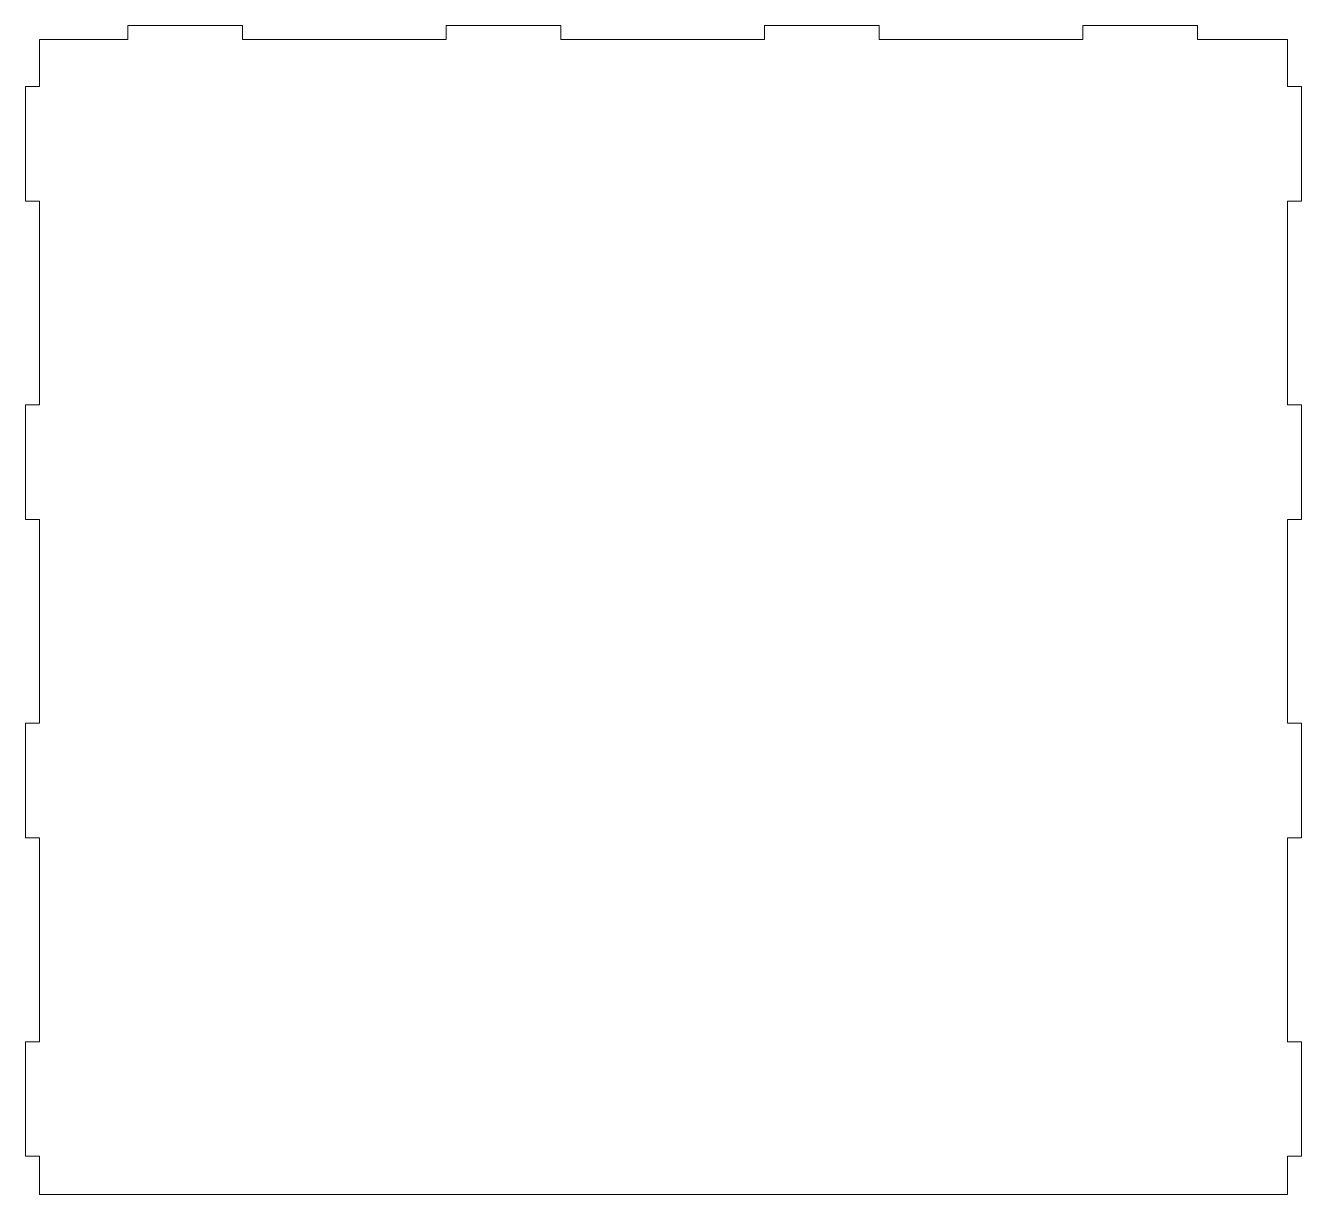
# Model space of a CAD drawing. Header units: millimetres. Extents: x -1743 to -18, y -755 to 899.
# Drawn here: x -352.1 to -18.1, y -754.6 to -448.6 of the extents above; entities that cross this region are included whole.
import ezdxf

# ---------------------------------------------------------------- set-up
doc = ezdxf.new("R2010")
doc.units = ezdxf.units.MM
doc.header["$MEASUREMENT"] = 0
doc.layers.add('layer 1', color=7, linetype='Continuous')

msp = doc.modelspace()

# ---------------------------------------------------------------- linework, layer by layer
at = {"layer": 'layer 1', "color": 242, "lineweight": 18}
msp.add_open_spline([(-348.4168, -452.2717), (-348.4168, -452.2717), (-325.3272, -452.2717), (-325.3272, -452.2717), (-325.3272, -452.2717), (-325.3272, -452.2717), (-325.3272, -448.5718), (-325.3272, -448.5718), (-325.3272, -448.5718), (-325.3272, -448.5718), (-295.3272, -448.5718), (-295.3272, -448.5718), (-295.3272, -448.5718), (-295.3272, -448.5718), (-295.3272, -452.2717), (-295.3272, -452.2717), (-295.3272, -452.2717), (-295.3272, -452.2717), (-241.9939, -452.2717), (-241.9939, -452.2717), (-241.9939, -452.2717), (-241.9939, -452.2717), (-241.9939, -448.5718), (-241.9939, -448.5718), (-241.9939, -448.5718), (-241.9939, -448.5718), (-211.9939, -448.5718), (-211.9939, -448.5718), (-211.9939, -448.5718), (-211.9939, -448.5718), (-211.9939, -452.2717), (-211.9939, -452.2717), (-211.9939, -452.2717), (-211.9939, -452.2717), (-158.6605, -452.2717), (-158.6605, -452.2717), (-158.6605, -452.2717), (-158.6605, -452.2717), (-158.6605, -448.5718), (-158.6605, -448.5718), (-158.6605, -448.5718), (-158.6605, -448.5718), (-128.6605, -448.5718), (-128.6605, -448.5718), (-128.6605, -448.5718), (-128.6605, -448.5718), (-128.6605, -452.2717), (-128.6605, -452.2717), (-128.6605, -452.2717), (-128.6605, -452.2717), (-75.3272, -452.2717), (-75.3272, -452.2717), (-75.3272, -452.2717), (-75.3272, -452.2717), (-75.3272, -448.5718), (-75.3272, -448.5718), (-75.3272, -448.5718), (-75.3272, -448.5718), (-45.3272, -448.5718), (-45.3272, -448.5718), (-45.3272, -448.5718), (-45.3272, -448.5718), (-45.3272, -452.2717), (-45.3272, -452.2717), (-45.3272, -452.2717), (-45.3272, -452.2717), (-21.8168, -452.2717), (-21.8168, -452.2717), (-21.8168, -452.2717), (-21.8168, -452.2717), (-21.8168, -464.5718), (-21.8168, -464.5718), (-21.8168, -464.5718), (-21.8168, -464.5718), (-18.1168, -464.5718), (-18.1168, -464.5718), (-18.1168, -464.5718), (-18.1168, -464.5718), (-18.1168, -494.5718), (-18.1168, -494.5718), (-18.1168, -494.5718), (-18.1168, -494.5718), (-21.8168, -494.5718), (-21.8168, -494.5718), (-21.8168, -494.5718), (-21.8168, -494.5718), (-21.8168, -547.9051), (-21.8168, -547.9051), (-21.8168, -547.9051), (-21.8168, -547.9051), (-18.1168, -547.9051), (-18.1168, -547.9051), (-18.1168, -547.9051), (-18.1168, -547.9051), (-18.1168, -577.905), (-18.1168, -577.905), (-18.1168, -577.905), (-18.1168, -577.905), (-21.8168, -577.905), (-21.8168, -577.905), (-21.8168, -577.905), (-21.8168, -577.905), (-21.8168, -631.2384), (-21.8168, -631.2384), (-21.8168, -631.2384), (-21.8168, -631.2384), (-18.1168, -631.2384), (-18.1168, -631.2384), (-18.1168, -631.2384), (-18.1168, -631.2384), (-18.1168, -661.2384), (-18.1168, -661.2384), (-18.1168, -661.2384), (-18.1168, -661.2384), (-21.8168, -661.2384), (-21.8168, -661.2384), (-21.8168, -661.2384), (-21.8168, -661.2384), (-21.8168, -714.5717), (-21.8168, -714.5717), (-21.8168, -714.5717), (-21.8168, -714.5717), (-18.1168, -714.5717), (-18.1168, -714.5717), (-18.1168, -714.5717), (-18.1168, -714.5717), (-18.1168, -744.5718), (-18.1168, -744.5718), (-18.1168, -744.5718), (-18.1168, -744.5718), (-21.8168, -744.5718), (-21.8168, -744.5718), (-21.8168, -744.5718), (-21.8168, -744.5718), (-21.8168, -754.5717), (-21.8168, -754.5717), (-21.8168, -754.5717), (-21.8168, -754.5717), (-348.4168, -754.5717), (-348.4168, -754.5717), (-348.4168, -754.5717), (-348.4168, -754.5717), (-348.4168, -744.5718), (-348.4168, -744.5718), (-348.4168, -744.5718), (-348.4168, -744.5718), (-352.1168, -744.5718), (-352.1168, -744.5718), (-352.1168, -744.5718), (-352.1168, -744.5718), (-352.1168, -714.5717), (-352.1168, -714.5717), (-352.1168, -714.5717), (-352.1168, -714.5717), (-348.4168, -714.5717), (-348.4168, -714.5717), (-348.4168, -714.5717), (-348.4168, -714.5717), (-348.4168, -661.2384), (-348.4168, -661.2384), (-348.4168, -661.2384), (-348.4168, -661.2384), (-352.1168, -661.2384), (-352.1168, -661.2384), (-352.1168, -661.2384), (-352.1168, -661.2384), (-352.1168, -631.2384), (-352.1168, -631.2384), (-352.1168, -631.2384), (-352.1168, -631.2384), (-348.4168, -631.2384), (-348.4168, -631.2384), (-348.4168, -631.2384), (-348.4168, -631.2384), (-348.4168, -577.905), (-348.4168, -577.905), (-348.4168, -577.905), (-348.4168, -577.905), (-352.1168, -577.905), (-352.1168, -577.905), (-352.1168, -577.905), (-352.1168, -577.905), (-352.1168, -547.9051), (-352.1168, -547.9051), (-352.1168, -547.9051), (-352.1168, -547.9051), (-348.4168, -547.9051), (-348.4168, -547.9051), (-348.4168, -547.9051), (-348.4168, -547.9051), (-348.4168, -494.5718), (-348.4168, -494.5718), (-348.4168, -494.5718), (-348.4168, -494.5718), (-352.1168, -494.5718), (-352.1168, -494.5718), (-352.1168, -494.5718), (-352.1168, -494.5718), (-352.1168, -464.5718), (-352.1168, -464.5718), (-352.1168, -464.5718), (-352.1168, -464.5718), (-348.4168, -464.5718), (-348.4168, -464.5718), (-348.4168, -464.5718), (-348.4168, -464.5718), (-348.4168, -452.2717), (-348.4168, -452.2717)], degree=3, knots=[0, 0, 0, 0, 0.01886792, 0.01886792, 0.01886792, 0.01886792, 0.03773585, 0.03773585, 0.03773585, 0.03773585, 0.05660377, 0.05660377, 0.05660377, 0.05660377, 0.0754717, 0.0754717, 0.0754717, 0.0754717, 0.09433962, 0.09433962, 0.09433962, 0.09433962, 0.11320755, 0.11320755, 0.11320755, 0.11320755, 0.13207547, 0.13207547, 0.13207547, 0.13207547, 0.1509434, 0.1509434, 0.1509434, 0.1509434, 0.16981132, 0.16981132, 0.16981132, 0.16981132, 0.18867925, 0.18867925, 0.18867925, 0.18867925, 0.20754717, 0.20754717, 0.20754717, 0.20754717, 0.22641509, 0.22641509, 0.22641509, 0.22641509, 0.24528302, 0.24528302, 0.24528302, 0.24528302, 0.26415094, 0.26415094, 0.26415094, 0.26415094, 0.28301887, 0.28301887, 0.28301887, 0.28301887, 0.30188679, 0.30188679, 0.30188679, 0.30188679, 0.32075472, 0.32075472, 0.32075472, 0.32075472, 0.33962264, 0.33962264, 0.33962264, 0.33962264, 0.35849057, 0.35849057, 0.35849057, 0.35849057, 0.37735849, 0.37735849, 0.37735849, 0.37735849, 0.39622642, 0.39622642, 0.39622642, 0.39622642, 0.41509434, 0.41509434, 0.41509434, 0.41509434, 0.43396226, 0.43396226, 0.43396226, 0.43396226, 0.45283019, 0.45283019, 0.45283019, 0.45283019, 0.47169811, 0.47169811, 0.47169811, 0.47169811, 0.49056604, 0.49056604, 0.49056604, 0.49056604, 0.50943396, 0.50943396, 0.50943396, 0.50943396, 0.52830189, 0.52830189, 0.52830189, 0.52830189, 0.54716981, 0.54716981, 0.54716981, 0.54716981, 0.56603774, 0.56603774, 0.56603774, 0.56603774, 0.58490566, 0.58490566, 0.58490566, 0.58490566, 0.60377358, 0.60377358, 0.60377358, 0.60377358, 0.62264151, 0.62264151, 0.62264151, 0.62264151, 0.64150943, 0.64150943, 0.64150943, 0.64150943, 0.66037736, 0.66037736, 0.66037736, 0.66037736, 0.67924528, 0.67924528, 0.67924528, 0.67924528, 0.69811321, 0.69811321, 0.69811321, 0.69811321, 0.71698113, 0.71698113, 0.71698113, 0.71698113, 0.73584906, 0.73584906, 0.73584906, 0.73584906, 0.75471698, 0.75471698, 0.75471698, 0.75471698, 0.77358491, 0.77358491, 0.77358491, 0.77358491, 0.79245283, 0.79245283, 0.79245283, 0.79245283, 0.81132075, 0.81132075, 0.81132075, 0.81132075, 0.83018868, 0.83018868, 0.83018868, 0.83018868, 0.8490566, 0.8490566, 0.8490566, 0.8490566, 0.86792453, 0.86792453, 0.86792453, 0.86792453, 0.88679245, 0.88679245, 0.88679245, 0.88679245, 0.90566038, 0.90566038, 0.90566038, 0.90566038, 0.9245283, 0.9245283, 0.9245283, 0.9245283, 0.94339623, 0.94339623, 0.94339623, 0.94339623, 0.96226415, 0.96226415, 0.96226415, 0.96226415, 1, 1, 1, 1], dxfattribs=at)

doc.saveas('drawing.dxf')
